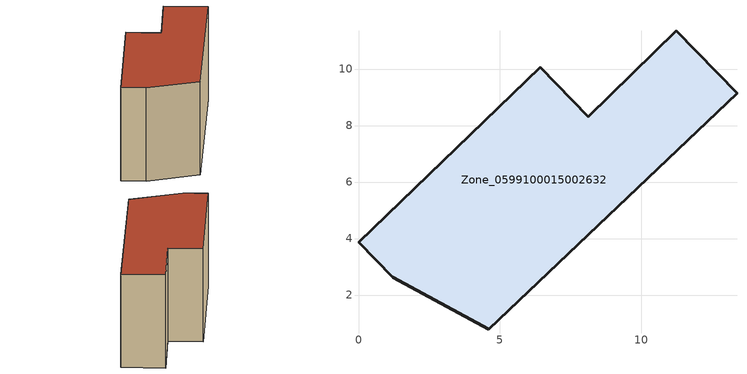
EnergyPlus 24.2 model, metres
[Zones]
Zone_0599100015002632
 floor ground (C_G): 1.21,2.63 0,3.87 6.43,10.06 8.14,8.31 11.26,11.35 13.4,9.15 4.61,0.8 z2.92
 wall outside (C_F): 8.14,8.31 6.43,10.06 0,3.87 1.21,2.63 4.61,0.8 13.4,9.15 11.26,11.35 8.14,8.31 z2.92:9.96
 roof outside (C_R): 1.21,2.63 4.61,0.8 13.4,9.15 11.26,11.35 8.14,8.31 6.43,10.06 0,3.87 z9.96
[BUILDING]
Pand.0599100015002632: North Axis=0; Terrain=City; Loads Convergence Tolerance Value=0.04; Temperature Convergence Tolerance Value=0.4; Solar Distribution=FullExterior; Maximum Number of Warmup Days=25; Minimum Number of Warmup Days=1
[Site:Location]
Rotterdam.The.Hague.AP_ZH_NLD Design_Conditions: Latitude=51.96; Longitude=4.45; Time Zone=1; Elevation=-4.5
[SITE:GROUNDTEMPERATURE:BUILDINGSURFACE]
18, 18, 18, 18, 18, 18, 18, 18, 18, 18, 18, 18
[MATERIAL] Thermal Absorptance=0.9; Solar Absorptance=0.7; Visible Absorptance=0.7
Name | Roughness | Thickness | Conductivity | Density | Specific Heat
G.TI.1975-1991 | MediumSmooth | 0.15 | 0.288461 | 540 | 1210
F.TI.1975-1991 | Rough | 0.3 | 0.230769 | 1920 | 840
R.TI.1975-1991 | MediumRough | 0.2 | 0.153846 | 1500 | 1000
[CONSTRUCTION]
C_G: G.TI.1975-1991
C_F: F.TI.1975-1991
C_R: R.TI.1975-1991
[ZONE]
Zone_0599100015002632: Type=1; Multiplier=1; Ceiling Height=Autocalculate; Volume=Autocalculate; Floor Area=autocalculate; Part of Total Floor Area=Yes
[ZONEINFILTRATION:DESIGNFLOWRATE]
Infil_Zone_0599100015002632: Zone or ZoneList or Space or SpaceList=Zone_0599100015002632; Schedule=AlwaysOn; Design Flow Rate Calculation Method=Flow/Area; Flow Rate per Floor Area=0.003; Constant Term Coefficient=1; Temperature Term Coefficient=0; Velocity Term Coefficient=0; Velocity Squared Term Coefficient=0
[HVACTEMPLATE:ZONE:IDEALLOADSAIRSYSTEM]
Zone_0599100015002632: Maximum Heating Supply Air Temperature=50; Minimum Cooling Supply Air Temperature=13; Maximum Heating Supply Air Humidity Ratio=0.0156; Minimum Cooling Supply Air Humidity Ratio=0.0077; Heating Limit=NoLimit; Cooling Limit=NoLimit; Dehumidification Control Type=ConstantSensibleHeatRatio; Cooling Sensible Heat Ratio=0.7; Dehumidification Setpoint=60; Humidification Control Type=None; Humidification Setpoint=30; Outdoor Air Method=None; Outdoor Air Flow Rate per Person=0.00944; Outdoor Air Flow Rate per Zone Floor Area=0; Outdoor Air Flow Rate per Zone=0; Demand Controlled Ventilation Type=None; Outdoor Air Economizer Type=NoEconomizer; Heat Recovery Type=None; Sensible Heat Recovery Effectiveness=0.7; Latent Heat Recovery Effectiveness=0.65
[ZONECONTROL:THERMOSTAT]
ThermostatControl_Zone_0599100015002632: Zone or ZoneList=Zone_0599100015002632; Control Type Schedule=DualSetpointControlType; Control 1=Thermostat_Zone_0599100015002632; Temperature Difference Between Cutout And Setpoint=0
[THERMOSTATSETPOINT:DUALSETPOINT]
Thermostat_Zone_0599100015002632: Heating Setpoint Temperature Schedule=HeatingSetpoint_Zone_0599100015002632; Cooling Setpoint Temperature Schedule=CoolingSetpoint_Zone_0599100015002632
[SCHEDULE:COMPACT]
HeatingSetpoint_Zone_0599100015002632: Through: 12/31, For: AllDays, Until: 24:00, 21
CoolingSetpoint_Zone_0599100015002632: Through: 12/31, For: AllDays, Until: 24:00, 24
DualSetpointControlType: Through: 12/31, For: AllDays, Until: 24:00, 4
AlwaysOn: Through: 12/31, For: AllDays, Until: 24:00, 1
